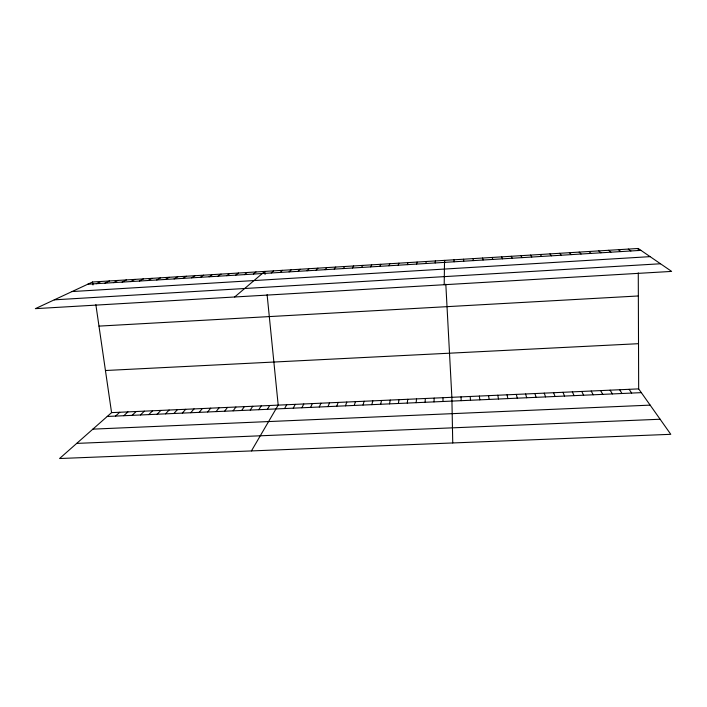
<?xml version="1.0" encoding="UTF-8"?>
<svg xmlns="http://www.w3.org/2000/svg" width="707" height="707" viewBox="0 0 707 707"><rect width="100%" height="100%" fill="white"/><g stroke="black" fill="none" stroke-linecap="round" stroke-linejoin="round"><path stroke-width="1.06" d="M442.962 401.488L443.015 397.696M444.199 284.727L444.535 260.37L444.65 262.447M434.01 401.885L434.178 398.094M425.066 402.283L425.349 398.492M435.212 262.951L435.362 260.936M416.149 402.681L416.547 398.889M407.25 403.078L407.771 399.287M425.923 263.517L426.206 261.502M398.368 403.476L399.004 399.685M389.504 403.865L390.255 400.074M416.662 264.082L417.077 262.058M380.658 404.263L381.524 400.471M371.829 404.66L372.819 400.86M407.418 264.648L407.957 262.624M363.027 405.049L364.123 401.249M354.234 405.438L355.453 401.647M398.2 265.213L398.863 263.181M345.467 405.836L346.792 402.036M336.718 406.225L338.158 402.424M389 265.779L389.787 263.738M327.986 406.613L329.542 402.813M319.272 407.002L320.934 403.202M379.818 266.336L380.728 264.294M310.576 407.391L312.353 403.582M301.898 407.771L303.789 403.971M370.654 266.901L371.696 264.851M293.237 408.16L295.243 404.351M284.594 408.549L286.706 404.74M361.516 267.458L362.673 265.399M251.436 450.925L278.196 405.12L267.105 294.633M267.37 409.318L269.703 405.509M352.395 268.015L353.677 265.956M258.78 409.698L261.228 405.889M250.216 410.078L252.761 406.269M343.293 268.572L344.707 266.504M241.661 410.458L244.322 406.649M233.124 410.838L235.899 407.029M334.217 269.128L335.745 267.06M224.614 411.218L227.486 407.409M216.112 411.598L219.099 407.789M325.149 269.685L326.802 267.608M207.637 411.978L210.73 408.16M199.171 412.358L202.37 408.54M316.109 270.242L317.885 268.156M190.731 412.729L194.036 408.911M182.3 413.109L185.711 409.291M307.094 270.79L308.986 268.704M173.895 413.48L177.404 409.662M165.5 413.86L169.114 410.033M298.089 271.338L300.104 269.243M157.122 414.231L160.851 410.413M148.77 414.602L152.597 410.785M289.11 271.895L291.24 269.791M140.428 414.974L144.361 411.156M132.103 415.345L136.133 411.527M280.149 272.442L282.402 270.33M123.796 415.716L127.932 411.889M115.506 416.087L119.748 412.261M271.205 272.982L273.574 270.878M638.668 388.885L111.573 412.632L59.565 458.525L670.784 434.319L638.668 388.885L638.271 272.884M234.662 296.993L264.772 271.417L265.081 274.457M253.38 274.077L255.987 271.956M244.498 274.616L247.22 272.495M235.634 275.164L238.471 273.035M226.788 275.703L229.74 273.574M217.959 276.243L221.035 274.104M209.148 276.782L212.339 274.643M200.364 277.321L203.66 275.173M191.588 277.86L195.008 275.703M182.839 278.39L186.374 276.234M174.108 278.929L177.749 276.764M165.394 279.459L169.15 277.294M156.707 279.99L160.569 277.816M148.028 280.52L152.005 278.346M139.367 281.05L143.459 278.867M130.733 281.58L134.931 279.398M122.108 282.111L126.42 279.919M113.509 282.641L117.928 280.44M104.928 283.162L109.452 280.962M96.364 283.684L101.004 281.483M92.564 281.996L35.35 308.659L671.65 271.408L638.191 248.475L92.564 281.996L92.997 284.965M87.818 284.205L640.94 250.358M72.043 291.558L650.104 256.641M54.28 299.839L660.497 263.764M98.98 326.113L638.35 295.968M105.449 370.512L638.509 343.69M107.234 416.458L641.32 392.641M92.856 429.14L650.148 405.129M76.71 443.395L660.126 419.242M628.293 249.085L630.9 250.976M618.422 249.686L620.887 251.586M608.577 250.296L610.892 252.196M598.749 250.897L600.923 252.806M588.949 251.498L590.972 253.415M579.166 252.099L581.048 254.025M569.4 252.699L571.15 254.626M559.67 253.3L561.27 255.236M549.949 253.893L551.416 255.837M540.263 254.493L541.589 256.438M629.133 389.318L631.651 393.065M619.615 389.743L622.001 393.499M530.586 255.086L531.779 257.039M610.114 390.167L612.368 393.932M600.641 390.6L602.762 394.356M520.944 255.678L521.996 257.64M591.193 391.024L593.182 394.789M581.755 391.448L583.611 395.213M511.311 256.27L512.23 258.232M572.352 391.872L574.075 395.637M562.958 392.297L564.548 396.061M501.714 256.862L502.491 258.833M553.59 392.721L555.048 396.486M544.24 393.136L545.574 396.91M492.125 257.445L492.77 259.425M534.907 393.56L536.118 397.325M525.601 393.976L526.68 397.749M482.563 258.037L483.075 260.017M516.313 394.4L517.268 398.174M507.052 394.815L507.873 398.589M473.027 258.621L473.398 260.609M497.799 395.231L498.497 399.004M488.572 395.646L489.147 399.428M95.86 304.664L111.573 412.632M463.509 259.204L463.748 261.201M479.373 396.061L479.814 399.844M470.182 396.477L470.5 400.259M454.018 259.787L454.115 261.793M445.817 284.161L451.87 397.299L452.745 442.953M461.017 396.883L461.211 400.666M638.191 248.475L638.2 250.605"/></g></svg>
